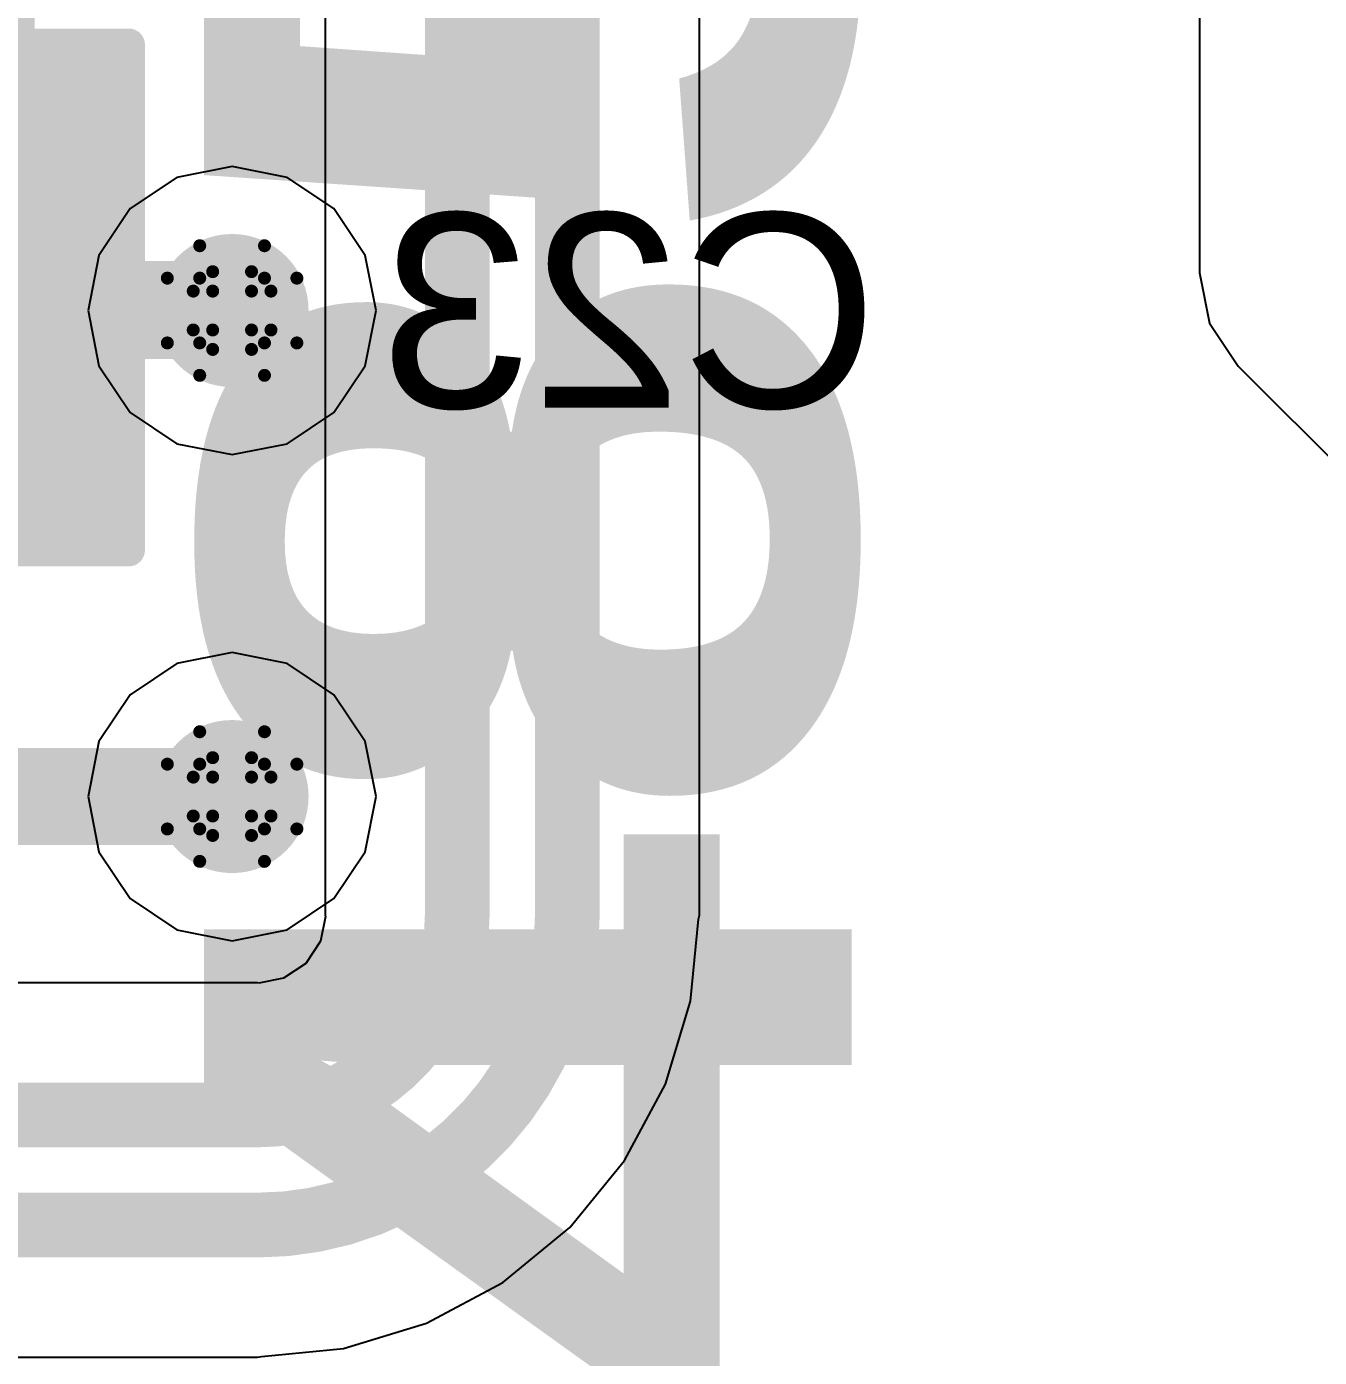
# Model space of a CAD drawing. Header units: inches. Extents: x 0 to 198, y 0 to 199.
# Drawn here: x 0.2385 to 0.4381, y 1.0385 to 1.2438 of the extents above; entities that cross this region are included whole.
import ezdxf

# ---------------------------------------------------------------- set-up
doc = ezdxf.new("R2010")
doc.units = ezdxf.units.IN
doc.header["$MEASUREMENT"] = 0
for name, color, linetype in [('Bottom Layer', 5, 'Continuous'), ('Bottom Overlay', 54, 'Continuous'), ('Bottom Paste', 16, 'Continuous'), ('Bottom Solder', 6, 'Continuous'), ('Drill Drawing', 1, 'Continuous'), ('Layer 1', 16, 'Continuous'), ('Layer 2', 76, 'Continuous'), ('Top Layer', 1, 'Continuous'), ('Top Overlay', 2, 'Continuous'), ('Via Holes', 16, 'Continuous')]:
    doc.layers.add(name, color=color, linetype=linetype)
doc.styles.add('Arial', font='', dxfattribs={"height": 0.2})
doc.styles.add('Arial Black_Bold', font='', dxfattribs={"height": 0.2})
doc.styles.get('Arial').set_extended_font_data('Arial')
doc.styles.get('Arial Black_Bold').set_extended_font_data('Arial Black', bold=True)

# ---------------------------------------------------------------- blocks, each defined once
blk = doc.blocks.new('U263_163N_4BQC65_235')
at = {"layer": 'Top Overlay'}
for points in [[(-0.173, 0.067, 0.005, 0.005, 0), (-0.173, -0.067, 0.005, 0.005, 0)], [(-0.173, -0.067, 0.005, 0.005, 0), (-0.133, -0.067, 0.005, 0.005, 0)]]:
    blk.add_lwpolyline(points, format="xyseb", dxfattribs=at)
blk.add_lwpolyline([(-0.17425, -0.067, 0.0025, 0.0025, 1), (-0.17175, -0.067, 0.0025, 0.0025, 1)], format="xyseb", close=True, dxfattribs=at)
blk.add_lwpolyline([(-0.17425, -0.067, 0.0025, 0.0025, 1), (-0.17175, -0.067, 0.0025, 0.0025, 1)], format="xyseb", close=True, dxfattribs=at)
blk = doc.blocks.new('C___1206_B_354')
at = {"layer": 'Bottom Layer'}
for points in [[(-0.08, 0.035), (-0.02, 0.035), (-0.02, -0.035), (-0.08, -0.035)], [(0.02, 0.035), (0.08, 0.035), (0.08, -0.035), (0.02, -0.035)]]:
    blk.add_hatch(color=5, dxfattribs=at).paths.add_polyline_path(points)
at = {"layer": 'Bottom Paste'}
for points in [[(-0.08, 0.035), (-0.02, 0.035), (-0.02, -0.035), (-0.08, -0.035)], [(0.02, 0.035), (0.08, 0.035), (0.08, -0.035), (0.02, -0.035)]]:
    blk.add_hatch(color=16, dxfattribs=at).paths.add_polyline_path(points)
at = {"layer": 'Bottom Solder'}
for points in [[(-0.084, 0.039), (-0.016, 0.039), (-0.016, -0.039), (-0.084, -0.039)], [(0.016, 0.039), (0.084, 0.039), (0.084, -0.039), (0.016, -0.039)]]:
    blk.add_hatch(color=6, dxfattribs=at).paths.add_polyline_path(points)
at = {"layer": 'Bottom Overlay'}
for points in [[(-0.024, 0.039, 0.005, 0.005, 0), (-0.084, 0.039, 0.005, 0.005, 0)], [(-0.084, 0.039, 0.005, 0.005, 0), (-0.084, -0.039, 0.005, 0.005, 0)], [(0.084, 0.039, 0.005, 0.005, 0), (0.024, 0.039, 0.005, 0.005, 0)], [(0.084, 0.039, 0.005, 0.005, 0), (0.084, -0.039, 0.005, 0.005, 0)], [(-0.024, -0.039, 0.005, 0.005, 0), (-0.084, -0.039, 0.005, 0.005, 0)], [(0.084, -0.039, 0.005, 0.005, 0), (0.024, -0.039, 0.005, 0.005, 0)]]:
    blk.add_lwpolyline(points, format="xyseb", dxfattribs=at)
for points in [[(-0.08525, 0.039, 0.0025, 0.0025, 1), (-0.08275, 0.039, 0.0025, 0.0025, 1)], [(-0.08525, 0.039, 0.0025, 0.0025, 1), (-0.08275, 0.039, 0.0025, 0.0025, 1)], [(-0.02525, 0.039, 0.0025, 0.0025, 1), (-0.02275, 0.039, 0.0025, 0.0025, 1)], [(0.02275, 0.039, 0.0025, 0.0025, 1), (0.02525, 0.039, 0.0025, 0.0025, 1)], [(0.08275, 0.039, 0.0025, 0.0025, 1), (0.08525, 0.039, 0.0025, 0.0025, 1)], [(0.08275, 0.039, 0.0025, 0.0025, 1), (0.08525, 0.039, 0.0025, 0.0025, 1)], [(-0.08525, -0.039, 0.0025, 0.0025, 1), (-0.08275, -0.039, 0.0025, 0.0025, 1)], [(-0.08525, -0.039, 0.0025, 0.0025, 1), (-0.08275, -0.039, 0.0025, 0.0025, 1)], [(-0.02525, -0.039, 0.0025, 0.0025, 1), (-0.02275, -0.039, 0.0025, 0.0025, 1)], [(0.02275, -0.039, 0.0025, 0.0025, 1), (0.02525, -0.039, 0.0025, 0.0025, 1)], [(0.08275, -0.039, 0.0025, 0.0025, 1), (0.08525, -0.039, 0.0025, 0.0025, 1)], [(0.08275, -0.039, 0.0025, 0.0025, 1), (0.08525, -0.039, 0.0025, 0.0025, 1)]]:
    blk.add_lwpolyline(points, format="xyseb", close=True, dxfattribs=at)

msp = doc.modelspace()

# ---------------------------------------------------------------- hatches: boundary and pattern name
at = {"layer": 'Bottom Layer'}
h = msp.add_hatch(color=5, dxfattribs=at)
edge = h.paths.add_edge_path()
edge.add_arc((0.27024, 1.2), 0.01181, 0, 360)
h = msp.add_hatch(color=5, dxfattribs=at)
edge = h.paths.add_edge_path()
edge.add_arc((0.27024, 1.125), 0.01181, 0, 360)
at = {"layer": 'Layer 1'}
h = msp.add_hatch(color=16, dxfattribs=at)
edge = h.paths.add_edge_path()
edge.add_arc((0.27024, 1.2), 0.01181, 0, 360)
h = msp.add_hatch(color=16, dxfattribs=at)
edge = h.paths.add_edge_path()
edge.add_arc((0.27024, 1.125), 0.01181, 0, 360)
at = {"layer": 'Layer 2'}
h = msp.add_hatch(color=76, dxfattribs=at)
edge = h.paths.add_edge_path()
edge.add_arc((0.27024, 1.2), 0.01181, 0, 360)
h = msp.add_hatch(color=76, dxfattribs=at)
edge = h.paths.add_edge_path()
edge.add_arc((0.27024, 1.125), 0.01181, 0, 360)
at = {"layer": 'Top Layer'}
h = msp.add_hatch(color=1, dxfattribs=at)
edge = h.paths.add_edge_path()
edge.add_arc((0.27024, 1.2), 0.01181, 0, 360)
h = msp.add_hatch(color=1, dxfattribs=at)
edge = h.paths.add_edge_path()
edge.add_arc((0.27024, 1.125), 0.01181, 0, 360)
at = {"layer": 'Via Holes'}
h = msp.add_hatch(color=7, dxfattribs=at)
edge = h.paths.add_edge_path()
edge.add_arc((0.27024, 1.2), 0.00591, 0, 360)
h = msp.add_hatch(color=7, dxfattribs=at)
edge = h.paths.add_edge_path()
edge.add_arc((0.27024, 1.125), 0.00591, 0, 360)

# ---------------------------------------------------------------- linework, layer by layer
at = {"layer": 'Bottom Layer'}
for p, q in [((0.34239, 1.10671), (0.34239, 1.28852)), ((0.28461, 1.2802), (0.28461, 1.10671)), ((0.28466, 1.10648), (0.2839, 1.10268)), ((0.28461, 1.10671), (0.28466, 1.10648)), ((0.34102, 1.09341), (0.34227, 1.10608)), ((0.34227, 1.10608), (0.34239, 1.10671)), ((0.2839, 1.10268), (0.28161, 1.09925)), ((0.28161, 1.09925), (0.27819, 1.09697)), ((0.27819, 1.09697), (0.27439, 1.09621)), ((0.27415, 1.09626), (0.17904, 1.09626)), ((0.27439, 1.09621), (0.27415, 1.09626)), ((0.33714, 1.08062), (0.34102, 1.09341)), ((0.33084, 1.06884), (0.33714, 1.08062)), ((0.32236, 1.05851), (0.33084, 1.06884)), ((0.31203, 1.05003), (0.32236, 1.05851)), ((0.30024, 1.04373), (0.31203, 1.05003)), ((0.28745, 1.03985), (0.30024, 1.04373)), ((0.27479, 1.0386), (0.28745, 1.03985)), ((0.07403, 1.03848), (0.27415, 1.03848)), ((0.27415, 1.03848), (0.27479, 1.0386))]:
    msp.add_line(p, q, dxfattribs=at)
for points in [[(0.305, 1.10671, 0.01, 0.01, 0), (0.305, 1.29581, 0.01, 0.01, 0)], [(0.322, 1.10671, 0.01, 0.01, 0), (0.322, 1.29581, 0.01, 0.01, 0)], [(0.22215, 1.20015, 0.015, 0.015, 0), (0.26626, 1.20015, 0.015, 0.015, 0)], [(0.26626, 1.20015, 0.015, 0.015, 0), (0.26626, 1.20165, 0.015, 0.015, 0)], [(0.20055, 1.125, 0.015, 0.015, 0), (0.27024, 1.125, 0.015, 0.015, 0)], [(0.27024, 1.125, 0.015, 0.015, 0), (0.27024, 1.125, 0.015, 0.015, 0)], [(0.322, 1.10671, 0.01, 0.01, -0.414214), (0.27415, 1.05887, 0.01, 0.01, 0)], [(0.305, 1.10671, 0.01, 0.01, -0.414214), (0.27415, 1.07587, 0.01, 0.01, 0)], [(0.07403, 1.07587, 0.01, 0.01, 0), (0.27415, 1.07587, 0.01, 0.01, 0)], [(0.07403, 1.05887, 0.01, 0.01, 0), (0.27415, 1.05887, 0.01, 0.01, 0)]]:
    msp.add_lwpolyline(points, format="xyseb", dxfattribs=at)
for points in [[(0.26251, 1.20165, 0.0075, 0.0075, 1), (0.27001, 1.20165, 0.0075, 0.0075, 1)], [(0.26251, 1.20015, 0.0075, 0.0075, 1), (0.27001, 1.20015, 0.0075, 0.0075, 1)], [(0.26251, 1.20015, 0.0075, 0.0075, 1), (0.27001, 1.20015, 0.0075, 0.0075, 1)], [(0.26649, 1.125, 0.0075, 0.0075, 1), (0.27399, 1.125, 0.0075, 0.0075, 1)], [(0.26649, 1.125, 0.0075, 0.0075, 1), (0.27399, 1.125, 0.0075, 0.0075, 1)], [(0.26649, 1.125, 0.0075, 0.0075, 1), (0.27399, 1.125, 0.0075, 0.0075, 1)], [(0.3025, 1.10671, 0.005, 0.005, 1), (0.3075, 1.10671, 0.005, 0.005, 1)], [(0.3025, 1.10671, 0.005, 0.005, 1), (0.3075, 1.10671, 0.005, 0.005, 1)], [(0.3195, 1.10671, 0.005, 0.005, 1), (0.3245, 1.10671, 0.005, 0.005, 1)], [(0.3195, 1.10671, 0.005, 0.005, 1), (0.3245, 1.10671, 0.005, 0.005, 1)], [(0.27165, 1.07587, 0.005, 0.005, 1), (0.27665, 1.07587, 0.005, 0.005, 1)], [(0.27165, 1.07587, 0.005, 0.005, 1), (0.27665, 1.07587, 0.005, 0.005, 1)], [(0.27165, 1.05887, 0.005, 0.005, 1), (0.27665, 1.05887, 0.005, 0.005, 1)], [(0.27165, 1.05887, 0.005, 0.005, 1), (0.27665, 1.05887, 0.005, 0.005, 1)]]:
    msp.add_lwpolyline(points, format="xyseb", close=True, dxfattribs=at)
at = {"layer": 'Drill Drawing'}
for points in [[(0.26524, 1.205, 0.002, 0.002, 0), (0.26524, 1.21, 0.002, 0.002, 0)], [(0.26524, 1.21, 0.002, 0.002, 0), (0.27524, 1.21, 0.002, 0.002, 0)], [(0.27524, 1.205, 0.002, 0.002, 0), (0.27524, 1.21, 0.002, 0.002, 0)], [(0.26024, 1.195, 0.002, 0.002, 0), (0.26024, 1.205, 0.002, 0.002, 0)], [(0.26024, 1.205, 0.002, 0.002, 0), (0.26524, 1.205, 0.002, 0.002, 0)], [(0.26724, 1.203, 0.002, 0.002, 0), (0.26724, 1.206, 0.002, 0.002, 0)], [(0.26724, 1.206, 0.002, 0.002, 0), (0.27324, 1.206, 0.002, 0.002, 0)], [(0.27324, 1.203, 0.002, 0.002, 0), (0.27324, 1.206, 0.002, 0.002, 0)], [(0.27524, 1.205, 0.002, 0.002, 0), (0.28024, 1.205, 0.002, 0.002, 0)], [(0.28024, 1.195, 0.002, 0.002, 0), (0.28024, 1.205, 0.002, 0.002, 0)], [(0.26424, 1.197, 0.002, 0.002, 0), (0.26424, 1.203, 0.002, 0.002, 0)], [(0.26424, 1.203, 0.002, 0.002, 0), (0.26724, 1.203, 0.002, 0.002, 0)], [(0.27324, 1.203, 0.002, 0.002, 0), (0.27624, 1.203, 0.002, 0.002, 0)], [(0.27624, 1.197, 0.002, 0.002, 0), (0.27624, 1.203, 0.002, 0.002, 0)], [(0.26424, 1.197, 0.002, 0.002, 0), (0.26724, 1.197, 0.002, 0.002, 0)], [(0.26724, 1.194, 0.002, 0.002, 0), (0.26724, 1.197, 0.002, 0.002, 0)], [(0.27324, 1.197, 0.002, 0.002, 0), (0.27624, 1.197, 0.002, 0.002, 0)], [(0.27324, 1.194, 0.002, 0.002, 0), (0.27324, 1.197, 0.002, 0.002, 0)], [(0.26024, 1.195, 0.002, 0.002, 0), (0.26524, 1.195, 0.002, 0.002, 0)], [(0.26524, 1.19, 0.002, 0.002, 0), (0.26524, 1.195, 0.002, 0.002, 0)], [(0.27524, 1.195, 0.002, 0.002, 0), (0.28024, 1.195, 0.002, 0.002, 0)], [(0.27524, 1.19, 0.002, 0.002, 0), (0.27524, 1.195, 0.002, 0.002, 0)], [(0.26724, 1.194, 0.002, 0.002, 0), (0.27324, 1.194, 0.002, 0.002, 0)], [(0.26524, 1.19, 0.002, 0.002, 0), (0.27524, 1.19, 0.002, 0.002, 0)], [(0.26524, 1.13, 0.002, 0.002, 0), (0.26524, 1.135, 0.002, 0.002, 0)], [(0.26524, 1.135, 0.002, 0.002, 0), (0.27524, 1.135, 0.002, 0.002, 0)], [(0.27524, 1.13, 0.002, 0.002, 0), (0.27524, 1.135, 0.002, 0.002, 0)], [(0.26724, 1.128, 0.002, 0.002, 0), (0.26724, 1.131, 0.002, 0.002, 0)], [(0.26724, 1.131, 0.002, 0.002, 0), (0.27324, 1.131, 0.002, 0.002, 0)], [(0.27324, 1.128, 0.002, 0.002, 0), (0.27324, 1.131, 0.002, 0.002, 0)], [(0.26024, 1.12, 0.002, 0.002, 0), (0.26024, 1.13, 0.002, 0.002, 0)], [(0.26024, 1.13, 0.002, 0.002, 0), (0.26524, 1.13, 0.002, 0.002, 0)], [(0.27524, 1.13, 0.002, 0.002, 0), (0.28024, 1.13, 0.002, 0.002, 0)], [(0.28024, 1.12, 0.002, 0.002, 0), (0.28024, 1.13, 0.002, 0.002, 0)], [(0.26424, 1.122, 0.002, 0.002, 0), (0.26424, 1.128, 0.002, 0.002, 0)], [(0.26424, 1.128, 0.002, 0.002, 0), (0.26724, 1.128, 0.002, 0.002, 0)], [(0.27324, 1.128, 0.002, 0.002, 0), (0.27624, 1.128, 0.002, 0.002, 0)], [(0.27624, 1.122, 0.002, 0.002, 0), (0.27624, 1.128, 0.002, 0.002, 0)], [(0.26424, 1.122, 0.002, 0.002, 0), (0.26724, 1.122, 0.002, 0.002, 0)], [(0.26724, 1.119, 0.002, 0.002, 0), (0.26724, 1.122, 0.002, 0.002, 0)], [(0.27324, 1.122, 0.002, 0.002, 0), (0.27624, 1.122, 0.002, 0.002, 0)], [(0.27324, 1.119, 0.002, 0.002, 0), (0.27324, 1.122, 0.002, 0.002, 0)], [(0.26024, 1.12, 0.002, 0.002, 0), (0.26524, 1.12, 0.002, 0.002, 0)], [(0.26524, 1.115, 0.002, 0.002, 0), (0.26524, 1.12, 0.002, 0.002, 0)], [(0.26724, 1.119, 0.002, 0.002, 0), (0.27324, 1.119, 0.002, 0.002, 0)], [(0.27524, 1.12, 0.002, 0.002, 0), (0.28024, 1.12, 0.002, 0.002, 0)], [(0.27524, 1.115, 0.002, 0.002, 0), (0.27524, 1.12, 0.002, 0.002, 0)], [(0.26524, 1.115, 0.002, 0.002, 0), (0.27524, 1.115, 0.002, 0.002, 0)]]:
    msp.add_lwpolyline(points, format="xyseb", dxfattribs=at)
for points in [[(0.26474, 1.21, 0.001, 0.001, 1), (0.26574, 1.21, 0.001, 0.001, 1)], [(0.26474, 1.21, 0.001, 0.001, 1), (0.26574, 1.21, 0.001, 0.001, 1)], [(0.27474, 1.21, 0.001, 0.001, 1), (0.27574, 1.21, 0.001, 0.001, 1)], [(0.27474, 1.21, 0.001, 0.001, 1), (0.27574, 1.21, 0.001, 0.001, 1)], [(0.25974, 1.205, 0.001, 0.001, 1), (0.26074, 1.205, 0.001, 0.001, 1)], [(0.25974, 1.205, 0.001, 0.001, 1), (0.26074, 1.205, 0.001, 0.001, 1)], [(0.26474, 1.205, 0.001, 0.001, 1), (0.26574, 1.205, 0.001, 0.001, 1)], [(0.26474, 1.205, 0.001, 0.001, 1), (0.26574, 1.205, 0.001, 0.001, 1)], [(0.26674, 1.206, 0.001, 0.001, 1), (0.26774, 1.206, 0.001, 0.001, 1)], [(0.26674, 1.206, 0.001, 0.001, 1), (0.26774, 1.206, 0.001, 0.001, 1)], [(0.27274, 1.206, 0.001, 0.001, 1), (0.27374, 1.206, 0.001, 0.001, 1)], [(0.27274, 1.206, 0.001, 0.001, 1), (0.27374, 1.206, 0.001, 0.001, 1)], [(0.27474, 1.205, 0.001, 0.001, 1), (0.27574, 1.205, 0.001, 0.001, 1)], [(0.27474, 1.205, 0.001, 0.001, 1), (0.27574, 1.205, 0.001, 0.001, 1)], [(0.27974, 1.205, 0.001, 0.001, 1), (0.28074, 1.205, 0.001, 0.001, 1)], [(0.27974, 1.205, 0.001, 0.001, 1), (0.28074, 1.205, 0.001, 0.001, 1)], [(0.26374, 1.203, 0.001, 0.001, 1), (0.26474, 1.203, 0.001, 0.001, 1)], [(0.26374, 1.203, 0.001, 0.001, 1), (0.26474, 1.203, 0.001, 0.001, 1)], [(0.26674, 1.203, 0.001, 0.001, 1), (0.26774, 1.203, 0.001, 0.001, 1)], [(0.26674, 1.203, 0.001, 0.001, 1), (0.26774, 1.203, 0.001, 0.001, 1)], [(0.27274, 1.203, 0.001, 0.001, 1), (0.27374, 1.203, 0.001, 0.001, 1)], [(0.27274, 1.203, 0.001, 0.001, 1), (0.27374, 1.203, 0.001, 0.001, 1)], [(0.27574, 1.203, 0.001, 0.001, 1), (0.27674, 1.203, 0.001, 0.001, 1)], [(0.27574, 1.203, 0.001, 0.001, 1), (0.27674, 1.203, 0.001, 0.001, 1)], [(0.26374, 1.197, 0.001, 0.001, 1), (0.26474, 1.197, 0.001, 0.001, 1)], [(0.26374, 1.197, 0.001, 0.001, 1), (0.26474, 1.197, 0.001, 0.001, 1)], [(0.26674, 1.197, 0.001, 0.001, 1), (0.26774, 1.197, 0.001, 0.001, 1)], [(0.26674, 1.197, 0.001, 0.001, 1), (0.26774, 1.197, 0.001, 0.001, 1)], [(0.27274, 1.197, 0.001, 0.001, 1), (0.27374, 1.197, 0.001, 0.001, 1)], [(0.27274, 1.197, 0.001, 0.001, 1), (0.27374, 1.197, 0.001, 0.001, 1)], [(0.27574, 1.197, 0.001, 0.001, 1), (0.27674, 1.197, 0.001, 0.001, 1)], [(0.27574, 1.197, 0.001, 0.001, 1), (0.27674, 1.197, 0.001, 0.001, 1)], [(0.25974, 1.195, 0.001, 0.001, 1), (0.26074, 1.195, 0.001, 0.001, 1)], [(0.25974, 1.195, 0.001, 0.001, 1), (0.26074, 1.195, 0.001, 0.001, 1)], [(0.26474, 1.195, 0.001, 0.001, 1), (0.26574, 1.195, 0.001, 0.001, 1)], [(0.26474, 1.195, 0.001, 0.001, 1), (0.26574, 1.195, 0.001, 0.001, 1)], [(0.27474, 1.195, 0.001, 0.001, 1), (0.27574, 1.195, 0.001, 0.001, 1)], [(0.27474, 1.195, 0.001, 0.001, 1), (0.27574, 1.195, 0.001, 0.001, 1)], [(0.27974, 1.195, 0.001, 0.001, 1), (0.28074, 1.195, 0.001, 0.001, 1)], [(0.27974, 1.195, 0.001, 0.001, 1), (0.28074, 1.195, 0.001, 0.001, 1)], [(0.26674, 1.194, 0.001, 0.001, 1), (0.26774, 1.194, 0.001, 0.001, 1)], [(0.26674, 1.194, 0.001, 0.001, 1), (0.26774, 1.194, 0.001, 0.001, 1)], [(0.27274, 1.194, 0.001, 0.001, 1), (0.27374, 1.194, 0.001, 0.001, 1)], [(0.27274, 1.194, 0.001, 0.001, 1), (0.27374, 1.194, 0.001, 0.001, 1)], [(0.26474, 1.19, 0.001, 0.001, 1), (0.26574, 1.19, 0.001, 0.001, 1)], [(0.26474, 1.19, 0.001, 0.001, 1), (0.26574, 1.19, 0.001, 0.001, 1)], [(0.27474, 1.19, 0.001, 0.001, 1), (0.27574, 1.19, 0.001, 0.001, 1)], [(0.27474, 1.19, 0.001, 0.001, 1), (0.27574, 1.19, 0.001, 0.001, 1)], [(0.26474, 1.135, 0.001, 0.001, 1), (0.26574, 1.135, 0.001, 0.001, 1)], [(0.26474, 1.135, 0.001, 0.001, 1), (0.26574, 1.135, 0.001, 0.001, 1)], [(0.27474, 1.135, 0.001, 0.001, 1), (0.27574, 1.135, 0.001, 0.001, 1)], [(0.27474, 1.135, 0.001, 0.001, 1), (0.27574, 1.135, 0.001, 0.001, 1)], [(0.26674, 1.131, 0.001, 0.001, 1), (0.26774, 1.131, 0.001, 0.001, 1)], [(0.26674, 1.131, 0.001, 0.001, 1), (0.26774, 1.131, 0.001, 0.001, 1)], [(0.27274, 1.131, 0.001, 0.001, 1), (0.27374, 1.131, 0.001, 0.001, 1)], [(0.27274, 1.131, 0.001, 0.001, 1), (0.27374, 1.131, 0.001, 0.001, 1)], [(0.25974, 1.13, 0.001, 0.001, 1), (0.26074, 1.13, 0.001, 0.001, 1)], [(0.25974, 1.13, 0.001, 0.001, 1), (0.26074, 1.13, 0.001, 0.001, 1)], [(0.26474, 1.13, 0.001, 0.001, 1), (0.26574, 1.13, 0.001, 0.001, 1)], [(0.26474, 1.13, 0.001, 0.001, 1), (0.26574, 1.13, 0.001, 0.001, 1)], [(0.27474, 1.13, 0.001, 0.001, 1), (0.27574, 1.13, 0.001, 0.001, 1)], [(0.27474, 1.13, 0.001, 0.001, 1), (0.27574, 1.13, 0.001, 0.001, 1)], [(0.27974, 1.13, 0.001, 0.001, 1), (0.28074, 1.13, 0.001, 0.001, 1)], [(0.27974, 1.13, 0.001, 0.001, 1), (0.28074, 1.13, 0.001, 0.001, 1)], [(0.26374, 1.128, 0.001, 0.001, 1), (0.26474, 1.128, 0.001, 0.001, 1)], [(0.26374, 1.128, 0.001, 0.001, 1), (0.26474, 1.128, 0.001, 0.001, 1)], [(0.26674, 1.128, 0.001, 0.001, 1), (0.26774, 1.128, 0.001, 0.001, 1)], [(0.26674, 1.128, 0.001, 0.001, 1), (0.26774, 1.128, 0.001, 0.001, 1)], [(0.27274, 1.128, 0.001, 0.001, 1), (0.27374, 1.128, 0.001, 0.001, 1)], [(0.27274, 1.128, 0.001, 0.001, 1), (0.27374, 1.128, 0.001, 0.001, 1)], [(0.27574, 1.128, 0.001, 0.001, 1), (0.27674, 1.128, 0.001, 0.001, 1)], [(0.27574, 1.128, 0.001, 0.001, 1), (0.27674, 1.128, 0.001, 0.001, 1)], [(0.26374, 1.122, 0.001, 0.001, 1), (0.26474, 1.122, 0.001, 0.001, 1)], [(0.26374, 1.122, 0.001, 0.001, 1), (0.26474, 1.122, 0.001, 0.001, 1)], [(0.26674, 1.122, 0.001, 0.001, 1), (0.26774, 1.122, 0.001, 0.001, 1)], [(0.26674, 1.122, 0.001, 0.001, 1), (0.26774, 1.122, 0.001, 0.001, 1)], [(0.27274, 1.122, 0.001, 0.001, 1), (0.27374, 1.122, 0.001, 0.001, 1)], [(0.27274, 1.122, 0.001, 0.001, 1), (0.27374, 1.122, 0.001, 0.001, 1)], [(0.27574, 1.122, 0.001, 0.001, 1), (0.27674, 1.122, 0.001, 0.001, 1)], [(0.27574, 1.122, 0.001, 0.001, 1), (0.27674, 1.122, 0.001, 0.001, 1)], [(0.25974, 1.12, 0.001, 0.001, 1), (0.26074, 1.12, 0.001, 0.001, 1)], [(0.25974, 1.12, 0.001, 0.001, 1), (0.26074, 1.12, 0.001, 0.001, 1)], [(0.26474, 1.12, 0.001, 0.001, 1), (0.26574, 1.12, 0.001, 0.001, 1)], [(0.26474, 1.12, 0.001, 0.001, 1), (0.26574, 1.12, 0.001, 0.001, 1)], [(0.26674, 1.119, 0.001, 0.001, 1), (0.26774, 1.119, 0.001, 0.001, 1)], [(0.26674, 1.119, 0.001, 0.001, 1), (0.26774, 1.119, 0.001, 0.001, 1)], [(0.27274, 1.119, 0.001, 0.001, 1), (0.27374, 1.119, 0.001, 0.001, 1)], [(0.27274, 1.119, 0.001, 0.001, 1), (0.27374, 1.119, 0.001, 0.001, 1)], [(0.27474, 1.12, 0.001, 0.001, 1), (0.27574, 1.12, 0.001, 0.001, 1)], [(0.27474, 1.12, 0.001, 0.001, 1), (0.27574, 1.12, 0.001, 0.001, 1)], [(0.27974, 1.12, 0.001, 0.001, 1), (0.28074, 1.12, 0.001, 0.001, 1)], [(0.27974, 1.12, 0.001, 0.001, 1), (0.28074, 1.12, 0.001, 0.001, 1)], [(0.26474, 1.115, 0.001, 0.001, 1), (0.26574, 1.115, 0.001, 0.001, 1)], [(0.26474, 1.115, 0.001, 0.001, 1), (0.26574, 1.115, 0.001, 0.001, 1)], [(0.27474, 1.115, 0.001, 0.001, 1), (0.27574, 1.115, 0.001, 0.001, 1)], [(0.27474, 1.115, 0.001, 0.001, 1), (0.27574, 1.115, 0.001, 0.001, 1)]]:
    msp.add_lwpolyline(points, format="xyseb", close=True, dxfattribs=at)
at = {"layer": 'Layer 2'}
for p, q in [((0.41961, 1.25236), (0.41961, 1.20584)), ((0.27024, 1.22224), (0.26173, 1.22055)), ((0.27875, 1.22055), (0.27024, 1.22224)), ((0.26173, 1.22055), (0.25451, 1.21573)), ((0.28596, 1.21573), (0.27875, 1.22055)), ((0.25451, 1.21573), (0.24969, 1.20851)), ((0.29078, 1.20851), (0.28596, 1.21573)), ((0.24969, 1.20851), (0.248, 1.2)), ((0.29248, 1.2), (0.29078, 1.20851)), ((0.41961, 1.20584), (0.41961, 1.20584)), ((0.41961, 1.20584), (0.42116, 1.19804)), ((0.248, 1.2), (0.24969, 1.19149)), ((0.29078, 1.19149), (0.29248, 1.2)), ((0.42116, 1.19804), (0.42558, 1.19142)), ((0.24969, 1.19149), (0.25451, 1.18428)), ((0.28596, 1.18428), (0.29078, 1.19149)), ((0.42558, 1.19142), (0.42558, 1.19142)), ((0.42558, 1.19142), (0.45142, 1.16558)), ((0.25451, 1.18428), (0.26173, 1.17945)), ((0.27875, 1.17945), (0.28596, 1.18428)), ((0.26173, 1.17945), (0.27024, 1.17776)), ((0.27024, 1.17776), (0.27875, 1.17945)), ((0.27024, 1.14724), (0.26173, 1.14555)), ((0.27875, 1.14555), (0.27024, 1.14724)), ((0.26173, 1.14555), (0.25451, 1.14072)), ((0.28596, 1.14072), (0.27875, 1.14555)), ((0.25451, 1.14072), (0.24969, 1.13351)), ((0.29078, 1.13351), (0.28596, 1.14072)), ((0.24969, 1.13351), (0.248, 1.125)), ((0.29248, 1.125), (0.29078, 1.13351)), ((0.248, 1.125), (0.24969, 1.11649)), ((0.29078, 1.11649), (0.29248, 1.125)), ((0.24969, 1.11649), (0.25451, 1.10928)), ((0.28596, 1.10928), (0.29078, 1.11649)), ((0.25451, 1.10928), (0.26173, 1.10445)), ((0.27875, 1.10445), (0.28596, 1.10928)), ((0.26173, 1.10445), (0.27024, 1.10276)), ((0.27024, 1.10276), (0.27875, 1.10445))]:
    msp.add_line(p, q, dxfattribs=at)
at = {"layer": 'Top Layer'}
msp.add_lwpolyline([(0.17323, 1.2, 0.015, 0.015, 0), (0.27024, 1.2, 0.015, 0.015, 0)], format="xyseb", dxfattribs=at)
msp.add_lwpolyline([(0.26649, 1.2, 0.0075, 0.0075, 1), (0.27399, 1.2, 0.0075, 0.0075, 1)], format="xyseb", close=True, dxfattribs=at)

# ---------------------------------------------------------------- block references
for name, p, rotation in [('U263_163N_4BQC65_235', (0.17028, 1.40702), 90), ('C___1206_B_354', (0.17028, 1.20202), 180)]:
    msp.add_blockref(name, p, dxfattribs=dict(rotation=rotation))

# ---------------------------------------------------------------- texts
at = {"layer": 'Bottom Overlay', "style": 'Arial', "text_generation_flag": 2}
msp.add_text('C23', height=0.03, dxfattribs=at).set_placement((0.36999, 1.185))
at = {"layer": 'Top Overlay', "style": 'Arial Black_Bold'}
msp.add_text('RS-485', height=0.1, rotation=90, dxfattribs=at).set_placement((0.36588, 0.75576))

doc.saveas('drawing.dxf')
